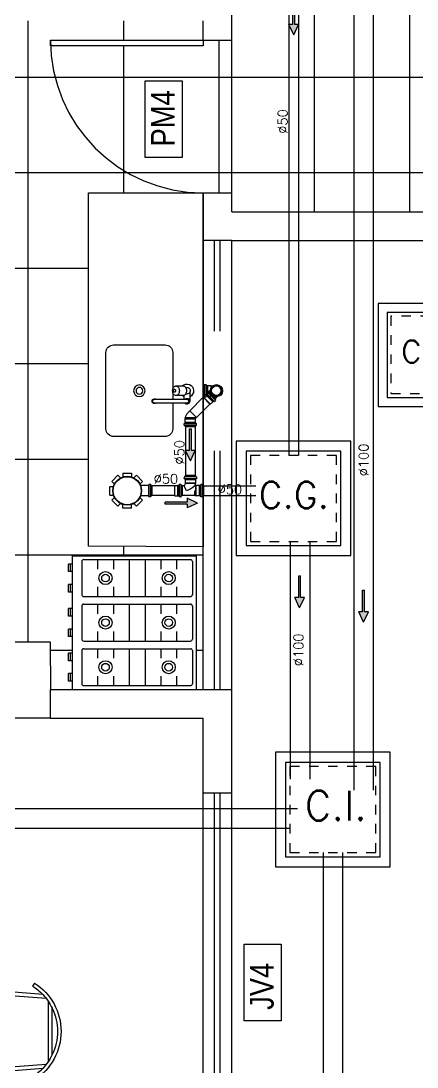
# Model space of a CAD drawing. Header units: millimetres. Extents: x 3923 to 4007, y 744 to 982.
# Drawn here: x 3974.6 to 3978.76, y 832.34 to 843.3 of the extents above; entities that cross this region are included whole.
import ezdxf
from ezdxf.enums import TextEntityAlignment as Align

# ---------------------------------------------------------------- set-up
doc = ezdxf.new("R2010")
doc.units = ezdxf.units.MM
doc.header["$LTSCALE"] = 20
for name, pattern in [('CONTINU', [0]), ('HIDDEN', [0.375, 0.25, -0.125]), ('HIDDEN2', [0.1875, 0.125, -0.0625])]:
    doc.linetypes.add(name, pattern=pattern)
for name, color, linetype in [('a-pem-m', 6, 'Continuous'), ('AF', 5, 'Continuous'), ('HIDROGRAFIA', 4, 'Continuous'), ('HIDROSSANITÁRIO', 8, 'Continuous'), ('Texto-Tubos', 7, 'Continuous'), ('TigreCad', 3, 'Continuous'), ('Tinterno', 9, 'Continuous')]:
    doc.layers.add(name, color=color, linetype=linetype)
doc.styles.add('F2', font='ARIALN.TTF')
doc.styles.add('R80', font='simplex.shx', dxfattribs={"height": 12})
doc.styles.add('TCTUBOS-TXT', font='txt.shx')
pattern_1 = [(180, (4034.6798, -2297.2923), (-3e-16, -1), []), (270, (4034.6798, -2297.2923), (1, -3e-16), [])]

# ---------------------------------------------------------------- blocks, each defined once
blk = doc.blocks.new('Fogão03_6')
at = {"layer": 'a-pem-m', "color": 8}
for p, q in [((-0.35, -0.65), (-0.35, 0)), ((-0.35, 0), (0.35, 0)), ((-0.35, 0), (0.35, 0)), ((-0.35, -0.65), (-0.35, 0)), ((-0.33, -0.59), (-0.33, -0.03)), ((-0.33, -0.59), (-0.33, -0.03)), ((-0.32, -0.02), (-0.1467, -0.02)), ((-0.32, -0.02), (-0.1467, -0.02)), ((-0.1367, -0.59), (-0.1367, -0.03)), ((-0.1367, -0.59), (-0.1367, -0.03)), ((-0.0967, -0.59), (-0.0967, -0.03)), ((-0.0967, -0.59), (-0.0967, -0.03)), ((-0.0867, -0.02), (0.0867, -0.02)), ((-0.0867, -0.02), (0.0867, -0.02)), ((0.0967, -0.59), (0.0967, -0.03)), ((0.0967, -0.59), (0.0967, -0.03)), ((0.1367, -0.59), (0.1367, -0.03)), ((0.1367, -0.59), (0.1367, -0.03)), ((0.1467, -0.02), (0.32, -0.02)), ((0.1467, -0.02), (0.32, -0.02)), ((0.33, -0.59), (0.33, -0.03)), ((0.33, -0.59), (0.33, -0.03)), ((0.35, -0.65), (0.35, 0)), ((0.35, -0.65), (0.35, 0)), ((-0.33, -0.1029), (-0.28, -0.1029)), ((-0.33, -0.1029), (-0.28, -0.1029)), ((-0.1867, -0.1029), (-0.1367, -0.1029)), ((-0.1867, -0.1029), (-0.1367, -0.1029)), ((-0.0967, -0.1029), (-0.0467, -0.1029)), ((-0.0967, -0.1029), (-0.0467, -0.1029)), ((0.0467, -0.1029), (0.0967, -0.1029)), ((0.0467, -0.1029), (0.0967, -0.1029)), ((0.1367, -0.1029), (0.1867, -0.1029)), ((0.1367, -0.1029), (0.1867, -0.1029)), ((0.28, -0.1029), (0.33, -0.1029)), ((0.28, -0.1029), (0.33, -0.1029)), ((-0.33, -0.1857), (-0.28, -0.1857)), ((-0.33, -0.1857), (-0.28, -0.1857)), ((-0.1867, -0.1857), (-0.1367, -0.1857)), ((-0.1867, -0.1857), (-0.1367, -0.1857)), ((-0.0967, -0.1857), (-0.0467, -0.1857)), ((-0.0967, -0.1857), (-0.0467, -0.1857)), ((0.0467, -0.1857), (0.0967, -0.1857)), ((0.0467, -0.1857), (0.0967, -0.1857)), ((0.1367, -0.1857), (0.1867, -0.1857)), ((0.1367, -0.1857), (0.1867, -0.1857)), ((0.28, -0.1857), (0.33, -0.1857)), ((0.28, -0.1857), (0.33, -0.1857)), ((-0.33, -0.2686), (-0.1367, -0.2686)), ((-0.33, -0.2686), (-0.1367, -0.2686)), ((-0.0967, -0.2686), (0.0967, -0.2686)), ((-0.0967, -0.2686), (0.0967, -0.2686)), ((0.1367, -0.2686), (0.33, -0.2686)), ((0.1367, -0.2686), (0.33, -0.2686)), ((-0.33, -0.3514), (-0.1367, -0.3514)), ((-0.33, -0.3514), (-0.1367, -0.3514)), ((-0.0967, -0.3514), (0.0967, -0.3514)), ((-0.0967, -0.3514), (0.0967, -0.3514)), ((0.1367, -0.3514), (0.33, -0.3514)), ((0.1367, -0.3514), (0.33, -0.3514)), ((-0.33, -0.4343), (-0.28, -0.4343)), ((-0.33, -0.4343), (-0.28, -0.4343)), ((-0.1867, -0.4343), (-0.1367, -0.4343)), ((-0.1867, -0.4343), (-0.1367, -0.4343)), ((-0.0967, -0.4343), (-0.0467, -0.4343)), ((-0.0967, -0.4343), (-0.0467, -0.4343)), ((0.0467, -0.4343), (0.0967, -0.4343)), ((0.0467, -0.4343), (0.0967, -0.4343)), ((0.1367, -0.4343), (0.1867, -0.4343)), ((0.1367, -0.4343), (0.1867, -0.4343)), ((0.28, -0.4343), (0.33, -0.4343)), ((0.28, -0.4343), (0.33, -0.4343)), ((-0.33, -0.5171), (-0.28, -0.5171)), ((-0.33, -0.5171), (-0.28, -0.5171)), ((-0.1867, -0.5171), (-0.1367, -0.5171)), ((-0.1867, -0.5171), (-0.1367, -0.5171)), ((-0.0967, -0.5171), (-0.0467, -0.5171)), ((-0.0967, -0.5171), (-0.0467, -0.5171)), ((0.0467, -0.5171), (0.0967, -0.5171)), ((0.0467, -0.5171), (0.0967, -0.5171)), ((0.1367, -0.5171), (0.1867, -0.5171)), ((0.1367, -0.5171), (0.1867, -0.5171)), ((0.28, -0.5171), (0.33, -0.5171)), ((0.28, -0.5171), (0.33, -0.5171)), ((-0.32, -0.6), (-0.1467, -0.6)), ((-0.32, -0.6), (-0.1467, -0.6)), ((-0.0867, -0.6), (0.0867, -0.6)), ((-0.0867, -0.6), (0.0867, -0.6)), ((0.1467, -0.6), (0.32, -0.6)), ((0.1467, -0.6), (0.32, -0.6)), ((-0.35, -0.65), (0.35, -0.65)), ((-0.35, -0.65), (0.35, -0.65)), ((-0.3068, -0.65), (-0.3068, -0.67)), ((-0.3068, -0.65), (-0.3068, -0.67)), ((-0.2669, -0.65), (-0.2669, -0.67)), ((-0.2669, -0.65), (-0.2669, -0.67)), ((-0.1998, -0.65), (-0.1998, -0.67)), ((-0.1998, -0.65), (-0.1998, -0.67)), ((-0.1599, -0.65), (-0.1599, -0.67)), ((-0.1599, -0.65), (-0.1599, -0.67)), ((-0.0734, -0.65), (-0.0734, -0.67)), ((-0.0734, -0.65), (-0.0734, -0.67)), ((-0.0335, -0.65), (-0.0335, -0.67)), ((-0.0335, -0.65), (-0.0335, -0.67)), ((0.0335, -0.65), (0.0335, -0.67)), ((0.0335, -0.65), (0.0335, -0.67)), ((0.0734, -0.65), (0.0734, -0.67)), ((0.0734, -0.65), (0.0734, -0.67)), ((0.1599, -0.65), (0.1599, -0.67)), ((0.1599, -0.65), (0.1599, -0.67)), ((0.1998, -0.65), (0.1998, -0.67)), ((0.1998, -0.65), (0.1998, -0.67)), ((0.2669, -0.65), (0.2669, -0.67)), ((0.2669, -0.65), (0.2669, -0.67)), ((0.3067, -0.65), (0.3067, -0.67)), ((0.3067, -0.65), (0.3067, -0.67)), ((-0.2669, -0.66), (-0.3068, -0.66)), ((-0.2669, -0.66), (-0.3068, -0.66)), ((-0.2669, -0.67), (-0.3068, -0.67)), ((-0.2669, -0.67), (-0.3068, -0.67)), ((-0.1599, -0.66), (-0.1998, -0.66)), ((-0.1599, -0.66), (-0.1998, -0.66)), ((-0.1599, -0.67), (-0.1998, -0.67)), ((-0.1599, -0.67), (-0.1998, -0.67)), ((-0.0335, -0.66), (-0.0734, -0.66)), ((-0.0335, -0.66), (-0.0734, -0.66)), ((-0.0335, -0.67), (-0.0734, -0.67)), ((-0.0335, -0.67), (-0.0734, -0.67)), ((0.0734, -0.66), (0.0335, -0.66)), ((0.0734, -0.66), (0.0335, -0.66)), ((0.0734, -0.67), (0.0335, -0.67)), ((0.0734, -0.67), (0.0335, -0.67)), ((0.1998, -0.66), (0.1599, -0.66)), ((0.1998, -0.66), (0.1599, -0.66)), ((0.1998, -0.67), (0.1599, -0.67)), ((0.1998, -0.67), (0.1599, -0.67)), ((0.3067, -0.66), (0.2669, -0.66)), ((0.3067, -0.66), (0.2669, -0.66)), ((0.3067, -0.67), (0.2669, -0.67)), ((0.3067, -0.67), (0.2669, -0.67))]:
    blk.add_line(p, q, dxfattribs=at)
for centre, radius in [((-0.2333, -0.1443), 0.0341), ((-0.2333, -0.1443), 0.0341), ((-0.2333, -0.1443), 0.02), ((-0.2333, -0.1443), 0.02), ((0, -0.1443), 0.0341), ((0, -0.1443), 0.0341), ((0, -0.1443), 0.02), ((0, -0.1443), 0.02), ((0.2333, -0.1443), 0.0341), ((0.2333, -0.1443), 0.0341), ((0.2333, -0.1443), 0.02), ((0.2333, -0.1443), 0.02), ((-0.2333, -0.4757), 0.0341), ((-0.2333, -0.4757), 0.0341), ((-0.2333, -0.4757), 0.02), ((-0.2333, -0.4757), 0.02), ((0, -0.4757), 0.0341), ((0, -0.4757), 0.0341), ((0, -0.4757), 0.02), ((0, -0.4757), 0.02), ((0.2333, -0.4757), 0.0341), ((0.2333, -0.4757), 0.0341), ((0.2333, -0.4757), 0.02), ((0.2333, -0.4757), 0.02)]:
    blk.add_circle(centre, radius, dxfattribs=at)
for centre, start, end in [((-0.32, -0.03), 89.9995, 179.9996), ((-0.32, -0.03), 89.9995, 179.9996), ((-0.1467, -0.03), 359.9996, 89.9995), ((-0.1467, -0.03), 359.9996, 89.9995), ((-0.0867, -0.03), 89.9995, 179.9996), ((-0.0867, -0.03), 89.9995, 179.9996), ((0.0867, -0.03), 359.9996, 89.9995), ((0.0867, -0.03), 359.9996, 89.9995), ((0.1467, -0.03), 89.9995, 179.9996), ((0.1467, -0.03), 89.9995, 179.9996), ((0.32, -0.03), 359.9996, 89.9995), ((0.32, -0.03), 359.9996, 89.9995), ((-0.32, -0.59), 179.9996, 269.9995), ((-0.32, -0.59), 179.9996, 269.9995), ((-0.1467, -0.59), 269.9995, 359.9996), ((-0.1467, -0.59), 269.9995, 359.9996), ((-0.0867, -0.59), 179.9996, 269.9995), ((-0.0867, -0.59), 179.9996, 269.9995), ((0.0867, -0.59), 269.9995, 359.9996), ((0.0867, -0.59), 269.9995, 359.9996), ((0.1467, -0.59), 179.9996, 269.9995), ((0.1467, -0.59), 179.9996, 269.9995), ((0.32, -0.59), 269.9995, 359.9996), ((0.32, -0.59), 269.9995, 359.9996)]:
    blk.add_arc(centre, 0.01, start, end, dxfattribs=at)
blk = doc.blocks.new('Cuba coz')
at = {"color": 8}
blk.add_line((7.5, -4.5), (7.5, -2.41), dxfattribs=at)
for points in [[(13.41, -6.5), (13.41, -20, 0.414214), (17.41, -24), (44.41, -24, 0.414214), (48.41, -20), (48.41, 20, 0.414214), (44.41, 24), (17.41, 24, 0.414214), (13.41, 20), (13.41, 0.74)], [(6.7, 1.75), (6, 1.75, 0.546464), (4.41, -0.73, -0.10784), (4.5, -1.15), (4.5, -5.5)], [(11.72, 2.5), (7.96, 2.5, 0.133256), (7.32, 2.33, 0.106756), (6.71, 1.77, 0.082828), (6.34, 0.99, 0.071352), (6.19, 0, 0.071352), (6.34, -0.99, 0.082828), (6.71, -1.77, 0.106756), (7.32, -2.33, 0.133256), (7.96, -2.5), (11.72, -2.5)], [(4.41, -0.73, 0.293273), (6, -1.75), (6.7, -1.75)], [(13.41, -1), (13.41, -4.5, 0.414214)]]:
    blk.add_lwpolyline(points, format="xyb", dxfattribs=at)
for points in [[(11.72, -2.5, 0.133256), (12.36, -2.33, 0.106756), (12.97, -1.77, 0.082828), (13.35, -0.99, 0.071352), (13.49, 0, 0.071352), (13.35, 0.99, 0.082828), (12.97, 1.77, 0.106756), (12.36, 2.33, 0.133256), (11.72, 2.5, 0.133256), (11.08, 2.33, 0.106756), (10.47, 1.77, 0.082828), (10.1, 0.99, 0.071352), (9.95, 0, 0.071352), (10.1, -0.99, 0.082828), (10.47, -1.77, 0.106756), (11.08, -2.33, 0.133256)], [(12.47, 0.75, 0.133256), (12.28, 0.7, 0.106756), (12.1, 0.53, 0.082828), (11.98, 0.3, 0.071352), (11.94, 0, 0.071352), (11.98, -0.3, 0.082828), (12.1, -0.53, 0.106756), (12.28, -0.7, 0.133256), (12.47, -0.75, 0.133256), (12.66, -0.7, 0.106756), (12.85, -0.53, 0.082828), (12.96, -0.3, 0.071352), (13, 0, 0.071352), (12.96, 0.3, 0.082828), (12.85, 0.53, 0.106756), (12.66, 0.7, 0.133256)], [(6, -6.5), (23, -6.5, 1), (23, -4.5), (6, -4.5, 1)]]:
    blk.add_lwpolyline(points, format="xyb", close=True, dxfattribs=at)
for radius in [3, 1.75]:
    blk.add_circle((30.91, 0), radius, dxfattribs=at)
for centre, radius, start, end in [((6, 0), 3.5, 45.5847, 244.6231), ((6, -5.5), 1.5, 41.8103, 318.1897), ((6, 0), 3.5, 295.3769, 314.4153), ((23, -5.5), 1.25, 233.1301, 126.8699)]:
    blk.add_arc(centre, radius, start, end, dxfattribs=at)
blk = doc.blocks.new('cadeira3')
at = {"color": 8}
for p, q in [((334.29, -201.65), (331.21, -240.97)), ((335.87, -200.51), (367.14, -200.51)), ((339.39, -198.51), (363.62, -198.51)), ((368.73, -201.65), (371.8, -240.97)), ((326.24, -207.76), (327.72, -208.87)), ((332.14, -203.49), (329.22, -240.82)), ((370.88, -203.49), (373.8, -240.82)), ((376.77, -207.76), (375.3, -208.87)), ((371.3, -241.51), (331.71, -241.51)), ((371.3, -243.51), (331.71, -243.51))]:
    blk.add_line(p, q, dxfattribs=at)
for centre, radius, start, end in [((351.51, -223.91), 29.99, 32.591, 147.409), ((351.51, -223.93), 28.15, 64.5065, 115.4935), ((351.51, -223.93), 28.15, 115.4935, 133.4739), ((351.51, -223.93), 28.15, 46.5261, 64.5065), ((351.51, -223.93), 28.15, 133.4739, 147.6689), ((351.51, -223.93), 28.15, 32.3311, 46.5261), ((331.71, -241.01), 2.5, 175.5276, 270), ((331.71, -241.01), 0.5, 175.5276, 270), ((371.3, -241.01), 2.5, 270, 4.4724), ((371.3, -241.01), 0.5, 270, 4.4724)]:
    blk.add_arc(centre, radius, start, end, dxfattribs=at)
blk = doc.blocks.new('inp_cx')
for p, q in [((40, 40), (-40, 40)), ((-40, 40), (-40, -40)), ((40, -40), (40, 40)), ((-40, -40), (40, -40))]:
    blk.add_line(p, q)
at = {"color": 1, "linetype": 'Continuous', "ltscale": 0.5}
for p, q in [((33, 33), (-33, 33)), ((-33, 33), (-33, -33)), ((33, -33), (33, 33)), ((-33, -33), (33, -33))]:
    blk.add_line(p, q, dxfattribs=at)
at = {"color": 1, "linetype": 'HIDDEN', "ltscale": 0.5}
for p, q in [((30, 30), (-30, 30)), ((-30, 30), (-30, -30)), ((30, -30), (30, 30)), ((-30, -30), (30, -30))]:
    blk.add_line(p, q, dxfattribs=at)
at = {"style": 'R80'}
blk.add_text('C.I.', height=20.592, dxfattribs=at).set_placement((-19.56, -7.5))
blk = doc.blocks.new('_cxgordu')
for p, q in [((40, 40), (-40, 40)), ((-40, 40), (-40, -40)), ((40, -40), (40, 40)), ((-40, -40), (40, -40))]:
    blk.add_line(p, q)
at = {"color": 1, "linetype": 'Continuous', "ltscale": 0.5}
for p, q in [((33, 33), (-33, 33)), ((-33, 33), (-33, -33)), ((33, -33), (33, 33)), ((-33, -33), (33, -33))]:
    blk.add_line(p, q, dxfattribs=at)
at = {"color": 1, "linetype": 'HIDDEN', "ltscale": 0.5}
for p, q in [((30, 30), (-30, 30)), ((-30, 30), (-30, -30)), ((30, -30), (30, 30)), ((-30, -30), (30, -30))]:
    blk.add_line(p, q, dxfattribs=at)
at = {"style": 'R80'}
blk.add_text('C.G.', height=18.48, dxfattribs=at).set_placement((-24.3, -6.88))
blk = doc.blocks.new('_cxareia')
for p, q in [((40, 40), (-40, 40)), ((-40, 40), (-40, -40)), ((40, -40), (40, 40)), ((-40, -40), (40, -40))]:
    blk.add_line(p, q)
at = {"color": 1, "linetype": 'Continuous', "ltscale": 0.5}
for p, q in [((33, 33), (-33, 33)), ((-33, 33), (-33, -33)), ((33, -33), (33, 33)), ((-33, -33), (33, -33))]:
    blk.add_line(p, q, dxfattribs=at)
at = {"color": 1, "linetype": 'HIDDEN', "ltscale": 0.5}
for p, q in [((30, 30), (-30, 30)), ((-30, 30), (-30, -30)), ((30, -30), (30, 30)), ((-30, -30), (30, -30))]:
    blk.add_line(p, q, dxfattribs=at)
at = {"style": 'R80'}
blk.add_text('C.A.', height=17.28, dxfattribs=at).set_placement((-21.97, -6.06))
blk = doc.blocks.new('Seta')
at = {"layer": 'AF'}
blk.add_hatch(color=256, dxfattribs=at).paths.add_polyline_path([(-0.1146, 0.0038), (-0.1146, -0.0062), (0, -0.0062), (0, -0.0266), (0.0534, -0.0012), (0, 0.0241), (0, 0.0038)])
for p, q in [((0, 0.0038), (-0.1146, 0.0038)), ((-0.1146, -0.0062), (-0.1146, 0.0038)), ((0.0534, -0.0012), (0, 0.0241)), ((0, 0.0241), (0, 0.0038)), ((0, -0.0062), (-0.1146, -0.0062)), ((0.0534, -0.0012), (0, -0.0266)), ((0, -0.0062), (0, -0.0266))]:
    blk.add_line(p, q, dxfattribs=at)
blk = doc.blocks.new('j9n50d')
at = {"layer": 'TigreCad'}
for p, q in [((28.5, 25.4), (0, 25.4)), ((30.3, 27.2), (28.5, 25.4)), ((30.3, -27.1), (30.3, 27.2)), ((47.1, 27.2), (30.3, 27.2)), ((47.3, 27.4), (47.1, 27.2)), ((47.1, -27.1), (47.1, 27.2)), ((51.9, 27.4), (47.3, 27.4)), ((53.2, 30.9), (52.9, 28.3)), ((53.4, 30.8), (53.4, -30.8)), ((62.9, 31.8), (54.2, 31.8)), ((62.9, 30.8), (62.9, -30.8)), ((63.9, 31.1), (64.7, 28.1)), ((70, 27.4), (65.6, 27.4)), ((70, 27.4), (70, -27.4)), ((28.5, -25.3), (0, -25.3)), ((30.3, -27.1), (28.5, -25.3)), ((47.1, -27.1), (30.3, -27.1)), ((47.3, -27.4), (47.1, -27.1)), ((51.9, -27.4), (47.3, -27.4)), ((53.2, -30.9), (52.9, -28.3)), ((62.9, -31.8), (54.2, -31.8)), ((63.9, -31.1), (64.7, -28.1)), ((70, -27.4), (65.6, -27.4))]:
    blk.add_line(p, q, dxfattribs=at)
for centre, radius, start, end in [((0, 0), 25.4, 90, 270), ((51.9, 28.4), 1, 270, 355), ((54.2, 30.8), 1, 90, 175), ((62.9, 30.8), 1, 15, 90), ((65.6, 28.4), 1, 195, 270), ((51.9, -28.4), 1, 5, 90), ((54.2, -30.8), 1, 185, 270), ((62.9, -30.8), 1, 270, 345), ((65.6, -28.4), 1, 90, 165)]:
    blk.add_arc(centre, radius, start, end, dxfattribs=at)
at = {"layer": 'Tinterno'}
for p, q in [((28.5, -25.3), (28.5, 25.4)), ((47.3, -27.4), (47.3, 27.4)), ((52.9, 27.4), (52.9, -27.4)), ((64.9, 27.4), (64.9, -27.4))]:
    blk.add_line(p, q, dxfattribs=at)
blk = doc.blocks.new('j4n50p')
at = {"layer": 'TigreCad'}
for p, q in [((-23.7, 12.2), (-32.5, 3.4)), ((3.3, 25.3), (3.4, 26.8)), ((6.3, 26.8), (3.4, 26.8)), ((3.4, 26.8), (3.4, -29.6)), ((6.5, 25.3), (6.3, 26.8)), ((6.3, 26.8), (6.3, -26.7)), ((9.1, 25.3), (6.5, 25.3)), ((10.9, 27.1), (9.1, 25.3)), ((27.7, 27.1), (10.9, 27.1)), ((10.9, 27.1), (10.9, -27.2)), ((27.9, 27.3), (27.7, 27.1)), ((32.5, 27.3), (27.9, 27.3)), ((33.8, 30.9), (33.5, 28.3)), ((34, 30.8), (34, -30.8)), ((43.5, 31.8), (34.8, 31.8)), ((43.5, 30.8), (43.5, -30.8)), ((44.5, 31.1), (45.3, 28.1)), ((50.6, 27.3), (46.2, 27.3)), ((50.6, 27.3), (50.6, -27.4)), ((3.4, -29.6), (3.3, -32.4)), ((6.3, -26.7), (3.4, -29.6)), ((9.1, -26.8), (3.4, -32.5)), ((6.3, -26.7), (6.5, -29.4)), ((10.9, -27.2), (10.5, -26.8)), ((27.7, -27.2), (10.9, -27.2)), ((27.9, -27.4), (27.7, -27.2)), ((32.5, -27.4), (27.9, -27.4)), ((33.8, -30.9), (33.5, -28.3)), ((43.5, -31.8), (34.8, -31.8)), ((44.5, -31.1), (45.3, -28.1)), ((50.6, -27.4), (46.2, -27.4))]:
    blk.add_line(p, q, dxfattribs=at)
for centre, radius, start, end in [((9.5, -21.6), 47.3, 97.6023, 134.5558), ((32.5, 28.3), 1, 270, 355), ((34.8, 30.8), 1, 90, 175), ((43.5, 30.8), 1, 15, 90), ((46.2, 28.3), 1, 195, 270), ((9.8, -27.5), 1, 45, 135), ((32.5, -28.4), 1, 5, 90), ((34.8, -30.8), 1, 185, 270), ((43.5, -30.8), 1, 270, 345), ((46.2, -28.4), 1, 90, 165)]:
    blk.add_arc(centre, radius, start, end, dxfattribs=at)
at = {"layer": 'Tinterno'}
for p, q in [((3.4, -32.5), (-32.5, 3.4)), ((3.3, 25.3), (3.3, -32.4)), ((6.5, 25.3), (6.5, -29.4)), ((9.1, 25.3), (9.1, -26.8)), ((27.7, 27.1), (27.7, -27.2)), ((27.9, 27.3), (27.9, -27.4)), ((33.5, 27.3), (33.5, -27.4)), ((45.5, 27.3), (45.5, -27.4))]:
    blk.add_line(p, q, dxfattribs=at)
blk = doc.blocks.new('j9n50s')
at = {"layer": 'TigreCad'}
for p, q in [((19.2, 25.4), (30.3, 25.4)), ((19.2, -25.4), (30.3, -25.4))]:
    blk.add_line(p, q, dxfattribs=at)
for radius in [31.8, 27.4]:
    blk.add_circle((0, 0), radius, dxfattribs=at)
at = {"layer": 'Tinterno'}
for p, q in [((30.3, 25.4), (30.3, 9.7)), ((30.3, -9.7), (30.3, -25.4))]:
    blk.add_line(p, q, dxfattribs=at)
blk.add_circle((0, 0), 25.6, dxfattribs=at)
blk = doc.blocks.new('11030602p')
at = {"layer": 'TigreCad'}
for p, q in [((0, 27.3), (4.4, 27.3)), ((0, -27.3), (0, 27.3)), ((6.1, 31.1), (5.3, 28.1)), ((7.1, 31.8), (15.8, 31.8)), ((7.1, -30.8), (7.1, 30.8)), ((15.8, -30.8), (15.8, 30.8)), ((16.8, 30.9), (17.1, 28.3)), ((18.1, 27.3), (22.7, 27.3)), ((22.7, 27.3), (23, 27.1)), ((39.7, 27.1), (23, 27.1)), ((39.7, 27.1), (41.5, 25.3)), ((41.5, -25.4), (41.5, 25.3)), ((0, -27.3), (4.4, -27.3)), ((6.1, -31.1), (5.3, -28.1)), ((7.1, -31.8), (15.8, -31.8)), ((16.8, -30.9), (17.1, -28.3)), ((18.1, -27.3), (22.7, -27.3)), ((22.7, -27.3), (23, -27.1)), ((39.7, -27.1), (23, -27.1)), ((39.7, -27.1), (41.5, -25.4))]:
    blk.add_line(p, q, dxfattribs=at)
for centre, start, end in [((4.4, 28.4), 270, 345), ((7.1, 30.8), 90, 165), ((15.8, 30.8), 5, 90), ((18.1, 28.4), 185, 270), ((4.4, -28.3), 15, 90), ((7.1, -30.8), 195, 270), ((15.8, -30.8), 270, 355), ((18.1, -28.3), 90, 175)]:
    blk.add_arc(centre, 1, start, end, dxfattribs=at)
at = {"layer": 'Tinterno'}
for p, q in [((5.1, -27.3), (5.1, 27.3)), ((17.1, -27.3), (17.1, 27.3)), ((22.7, 27.3), (22.7, -27.3)), ((23, -27.1), (23, 27.1)), ((39.7, 27.1), (39.7, -27.1))]:
    blk.add_line(p, q, dxfattribs=at)
blk = doc.blocks.new('27150012p')
at = {"layer": 'TigreCad'}
for p, q in [((-80.6, 48.8), (-48.8, 80.6)), ((-48.8, 80.6), (-35.1, 66.9)), ((-22.5, 91.5), (-22.5, 72.1)), ((-22.5, 91.5), (22.5, 91.5)), ((22.5, 91.5), (22.5, 72.1)), ((48.8, 80.6), (35.1, 66.9)), ((48.8, 80.6), (80.6, 48.8)), ((-91.5, -22.5), (-91.5, 22.5)), ((-91.5, 22.5), (-72.1, 22.5)), ((-80.6, 48.8), (-66.9, 35.1)), ((80.6, 48.8), (66.9, 35.1)), ((111.4, 27.4), (70.4, 27.4)), ((112.7, 30.9), (112.4, 28.3)), ((122.4, 31.8), (113.7, 31.8)), ((113.7, 30.8), (113.7, -30.8)), ((122.4, 30.8), (122.4, -30.8)), ((123.4, 31.1), (124.2, 28.1)), ((129.5, 27.4), (125.1, 27.4)), ((129.5, 27.4), (129.5, -27.4)), ((-91.5, -22.5), (-72.1, -22.5)), ((-80.6, -48.8), (-66.9, -35.1)), ((-48.8, -80.6), (-80.6, -48.8)), ((80.6, -48.8), (48.8, -80.6)), ((80.6, -48.8), (66.9, -35.1)), ((111.4, -27.4), (70.4, -27.4)), ((112.7, -30.9), (112.4, -28.3)), ((122.4, -31.8), (113.7, -31.8)), ((123.4, -31.1), (124.2, -28.1)), ((129.5, -27.4), (125.1, -27.4)), ((-48.8, -80.6), (-35.1, -66.9)), ((-22.5, -91.5), (-22.5, -72.1)), ((22.5, -91.5), (-22.5, -91.5)), ((22.5, -91.5), (22.5, -72.1)), ((48.8, -80.6), (35.1, -66.9))]:
    blk.add_line(p, q, dxfattribs=at)
blk.add_circle((0, 0), 75.5, dxfattribs=at)
for centre, start, end in [((111.4, 28.4), 270, 355), ((113.7, 30.8), 90, 175), ((122.4, 30.8), 15, 90), ((125.1, 28.4), 195, 270), ((111.4, -28.4), 5, 90), ((113.7, -30.8), 185, 270), ((122.4, -30.8), 270, 345), ((125.1, -28.4), 90, 165)]:
    blk.add_arc(centre, 1, start, end, dxfattribs=at)
at = {"layer": 'Tinterno'}
for p, q in [((112.4, 27.4), (112.4, -27.4)), ((124.4, 27.4), (124.4, -27.4))]:
    blk.add_line(p, q, dxfattribs=at)
blk.add_circle((0, 0), 73.5, dxfattribs=at)
blk = doc.blocks.new('ten50p')
at = {"layer": 'TigreCad'}
for p, q in [((-31.8, 64), (-31.8, 55.3)), ((-31.1, 65), (-28.1, 65.8)), ((-30.8, 64), (30.8, 64)), ((-27.4, 71.1), (27.3, 71.1)), ((-27.4, 71.1), (-27.4, 66.7)), ((27.3, 71.1), (27.3, 66.7)), ((31.1, 65), (28.1, 65.8)), ((31.8, 64), (31.8, 55.3)), ((-30.9, 54.3), (-28.3, 54)), ((-30.8, 54.5), (30.8, 54.5)), ((-27.4, 53), (-27.4, 48.4)), ((-27.4, 48.4), (27.3, 48.4)), ((-27.4, 48.4), (-27.1, 48.2)), ((-27.1, 48.2), (-27.1, 31.4)), ((-27.1, 31.4), (27.1, 31.4)), ((-27.1, 31.4), (-25.4, 29.6)), ((-26.9, 26.8), (-26.9, 23.9)), ((-25.4, 23.8), (-26.9, 23.9)), ((-26.9, 23.9), (0, 23.9)), ((-25.4, 27), (-26.9, 26.8)), ((-26.9, 26.8), (0, 26.8)), ((-25.4, 23.8), (-25.4, -41.9)), ((-25.4, 29.6), (-25.4, 27)), ((0, 23.9), (0, 26.8)), ((27.1, 31.4), (25.3, 29.6)), ((25.3, 29.6), (25.3, 24.1)), ((27.3, 48.4), (27.1, 48.2)), ((27.1, 48.2), (27.1, 31.4)), ((27.3, 53), (27.3, 48.4)), ((30.9, 54.3), (28.3, 54)), ((39.7, 27.1), (38.3, 25.8)), ((39.7, 27.1), (39.7, -27.1)), ((56.5, 27.1), (39.7, 27.1)), ((56.7, 27.3), (56.5, 27.1)), ((56.7, 27.3), (56.7, -27.4)), ((61.3, 27.3), (56.7, 27.3)), ((62.6, 30.9), (62.3, 28.3)), ((62.8, 30.8), (62.8, -30.8)), ((72.3, 31.8), (63.6, 31.8)), ((72.3, 30.8), (72.3, -30.8)), ((73.3, 31.1), (74.1, 28.1)), ((79.4, 27.3), (75, 27.3)), ((79.4, 27.3), (79.4, -27.4)), ((0, -20.6), (25.3, -32.7)), ((25.3, -32.7), (25.3, -41.9)), ((39.7, -27.1), (38.7, -26.2)), ((56.5, -27.1), (39.7, -27.1)), ((56.7, -27.4), (56.5, -27.1)), ((61.3, -27.4), (56.7, -27.4)), ((62.6, -30.9), (62.3, -28.3)), ((72.3, -31.8), (63.6, -31.8)), ((73.3, -31.1), (74.1, -28.1)), ((79.4, -27.4), (75, -27.4))]:
    blk.add_line(p, q, dxfattribs=at)
for centre, radius, start, end in [((-30.8, 64), 1, 105, 180), ((-30.8, 55.3), 1, 180, 265), ((-28.4, 66.7), 1, 285, 0), ((28.4, 66.7), 1, 180, 255), ((30.8, 55.3), 1, 275, 0), ((30.8, 64), 1, 0, 75), ((-28.4, 53), 1, 0, 85), ((88.8, -42.9), 91.6, 134.1792, 165.8838), ((26.3, 24.1), 1, 180, 286.2777), ((57, -80.9), 108.3, 99.9198, 106.2777), ((28.4, 53), 1, 95, 180), ((61.3, 28.4), 1, 270, 355), ((63.6, 30.8), 1, 90, 175), ((72.3, 30.8), 1, 15, 90), ((75, 28.4), 1, 195, 270), ((57, -80.9), 57.6, 108.4794, 123.2986), ((61.3, -28.4), 1, 5, 90), ((63.6, -30.8), 1, 185, 270), ((72.3, -30.8), 1, 270, 345), ((75, -28.4), 1, 90, 165)]:
    blk.add_arc(centre, radius, start, end, dxfattribs=at)
at = {"layer": 'Tinterno'}
for p, q in [((-27.4, 66), (27.3, 66)), ((-27.4, 54), (27.3, 54)), ((-27.1, 48.2), (27.1, 48.2)), ((-25.4, 27), (0, 27)), ((-25.4, 23.8), (0, 23.8)), ((-25.4, 29.6), (25.3, 29.6)), ((0, 27), (0, 26.8)), ((0, 23.9), (0, 23.8)), ((37.9, 25.3), (37.9, -26.5)), ((56.5, 27.1), (56.5, -27.1)), ((62.3, 27.3), (62.3, -27.4)), ((74.3, 27.3), (74.3, -27.4)), ((-25.4, -41.9), (25.3, -41.9))]:
    blk.add_line(p, q, dxfattribs=at)

msp = doc.modelspace()

# ---------------------------------------------------------------- hatches: boundary and pattern name
at = {"layer": 'HIDROSSANITÁRIO'}
h = msp.add_hatch(dxfattribs=at)
h.set_pattern_fill('ANSI37,_O', color=8, scale=8, angle=135)
h.set_pattern_definition(pattern_1)
h.paths.add_polyline_path([(3976.813, 848.297), (3976.813, 847.997), (3976.013, 847.997), (3976.013, 847.464), (3977.253, 847.464), (3977.253, 846.264), (3976.013, 846.264), (3976.013, 846.036), (3977.114, 846.036), (3977.114, 843.643), (3976.013, 843.643), (3976.013, 843.597), (3976.813, 843.597), (3976.813, 843.097), (3976.813, 841.497), (3976.813, 841.297), (3979.513, 841.297), (3979.513, 848.297)])
h.paths.add_polyline_path([(3978.812, 844.34, -1), (3978.812, 844.489, -1)], flags=16)
h.paths.add_polyline_path([(3978.485, 844.18), (3978.485, 845.405), (3978.091, 845.405), (3978.091, 844.18)], flags=24)
h.paths.add_polyline_path([(3978.162, 843.946), (3978.162, 845.64), (3977.591, 845.64), (3977.591, 843.946)], flags=24)
h.paths.add_polyline_path([(3978.83, 844.474), (3978.83, 845.116), (3978.469, 845.116), (3978.469, 844.474)], flags=24)
h.paths.add_polyline_path([(3979.975, 847.606), (3979.368, 847.606), (3979.368, 847.002), (3979.975, 847.002)], flags=9)
h.paths.add_polyline_path([(3978.57, 847.606), (3977.778, 847.606), (3977.778, 847.002), (3978.57, 847.002)], flags=24)
h = msp.add_hatch(dxfattribs=at)
h.set_pattern_fill('ANSI37,_O', color=8, scale=8, angle=135)
h.set_pattern_definition(pattern_1)
h.paths.add_polyline_path([(3976.513, 841.497), (3976.813, 841.497), (3976.813, 843.097), (3976.513, 843.097), (3976.513, 843.037), (3974.914, 843.037, 0.40327)])
h.paths.add_polyline_path([(3976.264, 842.668), (3976.654, 842.668), (3976.654, 841.867), (3976.264, 841.867)], flags=16)
h.paths.add_polyline_path([(3967.013, 843.297), (3967.013, 840.756), (3969.413, 840.756), (3969.413, 839.356), (3967.013, 839.356), (3967.013, 838.808), (3967.013, 836.797), (3971.913, 836.797), (3974.909, 836.797), (3974.913, 836.297), (3976.513, 836.297), (3976.513, 837.792), (3975.313, 837.799), (3975.313, 841.497), (3976.513, 841.497, -0.40327), (3974.914, 843.037), (3974.913, 843.037), (3974.913, 843.097), (3976.513, 843.097), (3976.513, 843.297), (3975.513, 843.297), (3974.113, 843.297)])
h.paths.add_polyline_path([(3972.713, 842.251), (3972.707, 842.251), (3972.707, 843.297), (3973.977, 843.297), (3973.977, 842.227), (3973.972, 842.227), (3973.972, 842.169), (3973.95, 842.14), (3973.925, 842.138), (3973.897, 842.134), (3973.874, 842.132), (3973.867, 842.131), (3973.86, 842.131), (3973.818, 842.126), (3973.794, 842.126), (3973.778, 842.124), (3973.757, 842.124), (3973.743, 842.123), (3973.72, 842.123), (3973.713, 842.123), (3973.706, 842.123), (3973.698, 842.123), (3973.691, 842.123), (3973.683, 842.123), (3973.676, 842.123), (3973.669, 842.123), (3973.662, 842.123), (3973.624, 842.123), (3973.603, 842.125), (3973.58, 842.125), (3973.58, 842.128), (3973.556, 842.128), (3973.52, 842.128), (3972.883, 842.125), (3972.862, 842.128), (3972.839, 842.13), (3972.831, 842.13), (3972.81, 842.132), (3972.799, 842.133), (3972.78, 842.135), (3972.759, 842.138), (3972.735, 842.14), (3972.713, 842.169)], flags=16)
h.paths.add_polyline_path([(3973.58, 842.227), (3973.613, 842.227), (3973.679, 842.206), (3973.747, 842.194), (3973.817, 842.189), (3973.886, 842.191), (3973.891, 842.192), (3973.896, 842.193), (3973.901, 842.196), (3973.904, 842.2), (3973.908, 842.204), (3973.91, 842.209), (3973.911, 842.214), (3973.911, 842.219), (3973.911, 842.223), (3973.911, 842.223), (3973.912, 842.223), (3973.912, 842.224), (3973.913, 842.225), (3973.913, 842.226), (3973.914, 842.226), (3973.915, 842.227), (3973.906, 842.194), (3973.886, 842.191), (3973.817, 842.189), (3973.747, 842.194), (3973.679, 842.206), (3973.58, 842.237)], flags=0)
h.paths.add_polyline_path([(3971.749, 839.495, -1), (3971.749, 839.346, -1)], flags=16)
h.paths.add_polyline_path([(3969.204, 841.168), (3969.181, 841.15, 0.062017), (3969.11, 841.236), (3969.157, 840.639, -0.437265), (3969.117, 840.596), (3968.483, 840.596, -0.437265), (3968.443, 840.639), (3968.49, 841.236, 0.062017), (3968.419, 841.15), (3968.396, 841.168, -0.547586)], flags=16)
h.paths.add_polyline_path([(3969.125, 840.628), (3968.475, 840.628), (3968.525, 841.265, -0.053349), (3968.606, 841.316, -0.226217), (3968.994, 841.316, -0.053349), (3969.076, 841.265)], flags=0)
h.paths.add_polyline_path([(3968.084, 841.168), (3968.061, 841.15, 0.062017), (3967.99, 841.236), (3968.037, 840.639, -0.437265), (3967.997, 840.596), (3967.363, 840.596, -0.437265), (3967.323, 840.639), (3967.37, 841.236, 0.062017), (3967.299, 841.15), (3967.276, 841.168, -0.547586)], flags=16)
h.paths.add_polyline_path([(3969.157, 839.473), (3969.11, 838.875, 0.062017), (3969.181, 838.961), (3969.204, 838.944, -0.547586), (3968.396, 838.944), (3968.419, 838.961, 0.062017), (3968.49, 838.875), (3968.443, 839.473, -0.437265), (3968.483, 839.516), (3969.117, 839.516, -0.437265)], flags=17)
h.paths.add_polyline_path([(3968.005, 840.628), (3967.355, 840.628), (3967.405, 841.265, -0.053349), (3967.486, 841.316, -0.226217), (3967.874, 841.316, -0.053349), (3967.956, 841.265)], flags=0)
h.paths.add_polyline_path([(3969.076, 838.846, -0.053349), (3968.994, 838.796, -0.226217), (3968.606, 838.796, -0.053349), (3968.525, 838.846), (3968.475, 839.484), (3969.125, 839.484)], flags=16)
h.paths.add_polyline_path([(3968.037, 839.473), (3967.99, 838.875, 0.062017), (3968.061, 838.961), (3968.084, 838.944, -0.547586), (3967.276, 838.944), (3967.299, 838.961, 0.062017), (3967.37, 838.875), (3967.323, 839.473, -0.437265), (3967.363, 839.516), (3967.997, 839.516, -0.437265)], flags=17)
h.paths.add_polyline_path([(3967.956, 838.846, -0.053349), (3967.874, 838.796, -0.226217), (3967.486, 838.796, -0.053349), (3967.405, 838.846), (3967.355, 839.484), (3968.005, 839.484)], flags=16)
h.paths.add_polyline_path([(3975.141, 837.697), (3976.441, 837.697), (3976.441, 836.297), (3975.141, 836.297), (3975.141, 836.383), (3975.101, 836.383), (3975.101, 836.463), (3975.141, 836.463), (3975.141, 836.597), (3975.101, 836.597), (3975.101, 836.677), (3975.141, 836.677), (3975.141, 836.85), (3975.101, 836.85), (3975.101, 836.93), (3975.141, 836.93), (3975.141, 837.064), (3975.101, 837.064), (3975.101, 837.144), (3975.141, 837.144), (3975.141, 837.317), (3975.101, 837.317), (3975.101, 837.397), (3975.141, 837.397), (3975.141, 837.531), (3975.101, 837.531), (3975.101, 837.61), (3975.141, 837.61)])
h.paths.add_polyline_path([(3976.643, 841.919), (3976.643, 842.633), (3976.261, 842.633), (3976.261, 841.919)], flags=24)
h.paths.add_polyline_path([(3971.114, 837.517), (3971.114, 842.081), (3970.452, 842.081), (3970.452, 837.517)], flags=24)
h.paths.add_polyline_path([(3971.422, 839.117), (3971.422, 840.481), (3971.027, 840.481), (3971.027, 839.117)], flags=24)
h.paths.add_polyline_path([(3971.766, 839.48), (3971.766, 840.046), (3971.406, 840.046), (3971.406, 839.48)], flags=24)
h.paths.add_polyline_path([(3972.402, 843.135), (3972.402, 843.742), (3971.798, 843.742), (3971.798, 843.135)], flags=9)
h.paths.add_polyline_path([(3972.402, 839.651), (3972.402, 840.443), (3971.798, 840.443), (3971.798, 839.651)], flags=24)

# ---------------------------------------------------------------- linework, layer by layer
at = {"layer": 'HIDROSSANITÁRIO', "color": 8, "linetype": 'Continuous'}
for p, q in [((3976.813, 843.097), (3976.813, 843.597)), ((3976.513, 843.097), (3976.513, 843.297)), ((3976.513, 843.097), (3976.813, 843.097)), ((3976.813, 841.497), (3976.813, 843.097)), ((3976.513, 836.297), (3976.513, 841.497)), ((3976.513, 841.497), (3976.813, 841.497)), ((3976.813, 841.297), (3976.813, 841.497)), ((3976.813, 841.297), (3979.513, 841.297)), ((3976.813, 835.214), (3976.813, 840.997)), ((3976.813, 840.997), (3979.513, 840.997)), ((3971.913, 836.797), (3974.909, 836.797)), ((3974.909, 836.797), (3974.913, 836.297)), ((3974.913, 836.297), (3976.513, 836.297)), ((3974.913, 835.997), (3974.913, 836.297)), ((3974.913, 835.997), (3971.913, 835.997)), ((3974.913, 835.997), (3976.513, 835.997)), ((3976.513, 835.214), (3976.513, 835.997)), ((3976.513, 835.214), (3976.813, 835.214)), ((3976.513, 831.214), (3976.513, 835.214)), ((3976.633, 831.214), (3976.633, 835.214)), ((3976.693, 831.214), (3976.693, 835.214)), ((3976.813, 831.214), (3976.813, 835.214))]:
    msp.add_line(p, q, dxfattribs=at)
at = {"layer": 'HIDROSSANITÁRIO', "color": 8, "linetype": 'HIDDEN2'}
for p, q in [((3976.813, 840.997), (3976.513, 840.997)), ((3976.633, 836.297), (3976.633, 840.997)), ((3976.693, 836.297), (3976.693, 840.997)), ((3976.513, 836.297), (3976.813, 836.297))]:
    msp.add_line(p, q, dxfattribs=at)
at = {"layer": 'HIDROSSANITÁRIO', "color": 8, "linetype": 'Continuous'}
msp.add_lwpolyline([(3976.513, 843.097), (3976.513, 843.037), (3974.913, 843.037), (3974.913, 843.097)], close=True, dxfattribs=at)
at = {"layer": 'HIDROSSANITÁRIO', "color": 8, "elevation": 3.659}
for points in [[(3975.905, 841.867), (3975.905, 842.668), (3976.294, 842.668), (3976.294, 841.867)], [(3976.942, 832.828), (3976.942, 833.629), (3977.331, 833.629), (3977.331, 832.828)]]:
    msp.add_lwpolyline(points, close=True, dxfattribs=at)
at = {"layer": 'HIDROSSANITÁRIO', "color": 8, "linetype": 'CONTINU'}
msp.add_lwpolyline([(3975.313, 837.799), (3975.313, 841.497), (3976.513, 841.497), (3976.513, 837.792)], close=True, dxfattribs=at)
at = {"layer": 'HIDROSSANITÁRIO', "color": 8, "linetype": 'HIDDEN2'}
msp.add_arc((3976.513, 843.097), 1.6, 180, 270, dxfattribs=at)
at = {"layer": 'TigreCad'}
for p, q in [((3978.093, 850.095), (3978.093, 835.244)), ((3978.297, 850.095), (3978.297, 835.244)), ((3977.413, 844.406), (3977.413, 838.748)), ((3977.514, 844.406), (3977.514, 838.748)), ((3976.513, 839.357, 12.669), (3976.372, 839.216, 18.509)), ((3976.585, 839.285, 12.669), (3976.444, 839.144, 18.509)), ((3976.328, 839.05, 18.509), (3976.328, 838.536, 18.509)), ((3976.43, 839.05, 18.509), (3976.43, 838.536, 18.509)), ((3976.212, 838.428, 18.509), (3975.976, 838.428)), ((3976.521, 838.428, 18.509), (3977.066, 838.428, 18.509)), ((3976.212, 838.327, 18.509), (3975.976, 838.327)), ((3976.521, 838.327, 18.509), (3977.066, 838.327, 18.509)), ((3977.427, 837.848), (3977.427, 835.357)), ((3977.63, 837.848), (3977.63, 835.357)), ((3961.851, 835.049), (3977.502, 835.049)), ((3961.851, 834.846), (3977.423, 834.846)), ((3977.771, 834.589), (3977.771, 822.416)), ((3977.975, 834.589), (3977.975, 822.416))]:
    msp.add_line(p, q, dxfattribs=at)

# ---------------------------------------------------------------- block references
at = {"layer": 'AF'}
for name, p, xscale, yscale, zscale, rotation in [('Seta', (3977.466, 843.258), 2, 2, 2, 270), ('11030602p', (3976.608, 839.38, 12.669), 0.002, 0.002, 0.002, 224.9999999998369), ('Seta', (3976.382, 838.798), 2, 2, 2, 270), ('11030602p', (3976.295, 838.378, 18.509), 0.002, 0.002, 0.002, 180), ('Seta', (3977.527, 837.259), 2, 2, 2, 270), ('Seta', (3978.197, 837.109), 2, 2, 2, 270)]:
    msp.add_blockref(name, p, dxfattribs=dict(at, xscale=xscale, yscale=yscale, zscale=zscale, rotation=rotation))
at = {"layer": 'AF', "xscale": 2, "yscale": 2, "zscale": 2}
msp.add_blockref('Seta', (3976.346, 838.251), dxfattribs=at)
at = {"layer": 'HIDROGRAFIA'}
for name, p, xscale, yscale, zscale in [('_cxareia', (3978.887, 839.8), 0.01350000000093132, 0.01350000000093132, 0.01350000000093132), ('_cxgordu', (3977.46, 838.298), 0.01500000000032742, 0.01500000000032742, 0.01500000000032742), ('inp_cx', (3977.873, 835.039), 0.01500000000032742, 0.01500000000032742, 0.01500000000032742)]:
    msp.add_blockref(name, p, dxfattribs=dict(at, xscale=xscale, yscale=yscale, zscale=zscale))
at = {"layer": 'HIDROSSANITÁRIO', "color": 8, "xscale": -0.02, "yscale": 0.02, "zscale": 0.02}
msp.add_blockref('Cuba coz', (3976.463, 839.425, -12.669), dxfattribs=at)
at = {"layer": 'HIDROSSANITÁRIO', "color": 8, "linetype": 'Continuous', "xscale": 2, "yscale": 2, "zscale": 2, "rotation": 270}
msp.add_blockref('Fogão03_6', (3976.441, 836.997), dxfattribs=at)
at = {"layer": 'HIDROSSANITÁRIO', "color": 8, "xscale": -0.02, "yscale": 0.02, "zscale": 0.02, "rotation": 270}
msp.add_blockref('cadeira3', (3978.902, 825.686, 3.659), dxfattribs=at)
at = {"layer": 'TigreCad', "yscale": 0.002, "zscale": 0.002}
for name, p, xscale, rotation in [('j9n50d', (3976.653, 839.425, 12.669), 0.002, 180), ('j9n50s', (3976.653, 839.425, 12.669), 0.002, 224.9999999999634), ('j4n50p', (3976.379, 839.151, 18.509), -0.002, 90), ('ten50p', (3976.379, 838.378, 18.509), -0.002, 270)]:
    msp.add_blockref(name, p, dxfattribs=dict(at, xscale=xscale, rotation=rotation))
at = {"layer": 'TigreCad', "xscale": 0.002, "yscale": 0.002, "zscale": 0.002}
msp.add_blockref('27150012p', (3975.717, 838.378), dxfattribs=at)

# ---------------------------------------------------------------- texts
at = {"layer": 'HIDROSSANITÁRIO', "color": 8, "linetype": 'Continuous', "style": 'F2'}
for s, p in [('PM4', (3975.967, 841.983, 3.659)), ('JV4', (3977.003, 832.943, 3.659))]:
    msp.add_text(s, height=0.2492, rotation=90, dxfattribs=at).set_placement(p, align=Align.TOP_LEFT)
at = {"layer": 'Texto-Tubos', "style": 'TCTUBOS-TXT'}
for s, p in [('%%C50', (3977.397, 842.244)), ('%%C50', (3976.314, 838.78, 18.509)), ('%%C100', (3978.246, 838.7)), ('%%C100', (3977.562, 836.712))]:
    msp.add_text(s, height=0.1, rotation=90, dxfattribs=at).set_placement(p, align=Align.CENTER)
for p in [(3976.123, 838.453), (3976.794, 838.342, 18.509)]:
    msp.add_text('%%C50', height=0.1, dxfattribs=at).set_placement(p, align=Align.CENTER)

doc.saveas('drawing.dxf')
